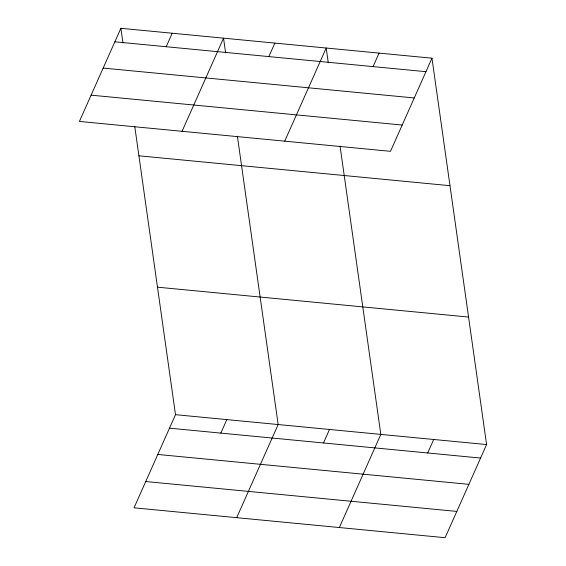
<?xml version="1.0" encoding="UTF-8"?>
<svg xmlns="http://www.w3.org/2000/svg" width="566" height="566" viewBox="0 0 566 566"><rect width="100%" height="100%" fill="white"/><g stroke="black" fill="none" stroke-linecap="round" stroke-linejoin="round"><path stroke-width="0.85" d="M120.876 28.3L79.41 121.435L390.498 151.327L431.964 58.185L120.876 28.3L122.964 43.044M166.199 46.73L172.206 33.231M182.068 131.298L223.535 38.163L225.622 52.907M268.857 56.593L274.864 43.094M284.726 141.16L326.193 48.025L328.28 62.769M134.736 126.31L175.502 414.673L134.036 507.815L445.124 537.7L486.59 444.565L431.964 58.185M373.072 66.604L379.078 53.105M220.825 433.103L226.832 419.604M236.694 517.678L278.161 424.535L237.395 136.173M323.483 442.966L329.49 429.467M339.352 527.54L380.819 434.398L340.053 146.035M427.698 452.977L433.705 439.478M114.87 41.799L425.957 71.684M103.168 68.076L414.255 97.96M91.112 95.159L402.2 125.044M138.903 155.806L449.991 185.69M157.475 287.174L468.563 317.059M175.502 414.673L486.59 444.565M169.496 428.172L480.584 458.057M157.794 454.456L468.881 484.34M145.738 481.532L456.826 511.416"/></g></svg>
